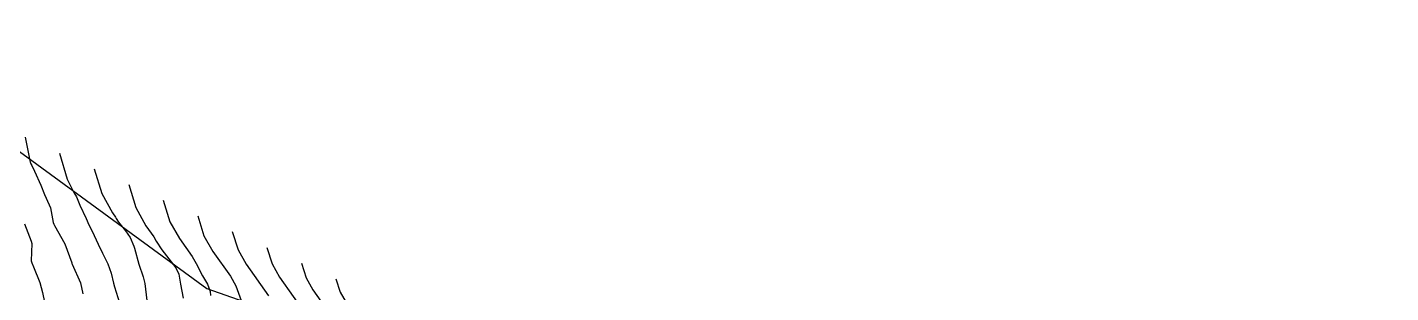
# Model space of a CAD drawing. Header units: metres. Extents: x 298520 to 308411, y 7433745 to 7450750.
# Drawn here: x 302274.9 to 302415.1, y 7441646.8 to 7441674.1 of the extents above; entities that cross this region are included whole.
import ezdxf

# ---------------------------------------------------------------- set-up
doc = ezdxf.new("R2010")
doc.units = ezdxf.units.M
doc.header["$LTSCALE"] = 10
for name, color, linetype in [('Area', 45, 'Continuous'), ('Curvas de Nivel 1m', 11, 'Continuous'), ('Curvas de Nivel 5m', 15, 'Continuous')]:
    doc.layers.add(name, color=color, linetype=linetype)

msp = doc.modelspace()

# ---------------------------------------------------------------- linework, layer by layer
at = {"layer": 'Area'}
msp.add_polyline3d([(302256.62, 7441674.08, 742.91), (302293.4, 7441647.23, 734.24), (302316.2, 7441639.21, 728.61), (302321.05, 7441638, 728.82), (302324.17, 7441637.49, 724.91), (302333.8, 7441635.49, 726.85), (302339.82, 7441634.43, 719.16), (302344.59, 7441633.36, 720.02), (302350.91, 7441632.19, 717.28), (302356.12, 7441631.37, 724.84), (302359.07, 7441631.04, 725), (302360.7, 7441630.71, 728.98), (302365.01, 7441629.71, 726.16), (302378.06, 7441627.36, 719.23), (302380.2, 7441626.76, 722.28), (302384.14, 7441626.08, 716.58), (302392.03, 7441624.54, 711.74), (302402.3, 7441622.68, 715.06), (302407.65, 7441621.48, 722.08), (302410.48, 7441620.8, 724.69), (302412.82, 7441620.38, 722.9), (302414.27, 7441620.31, 716.3), (302423.88, 7441618.23, 716.82)], dxfattribs=at)
at = {"layer": 'Curvas de Nivel 1m', "flags": 128}
for points, elevation in [([(302274.7, 7441662.77), (302275.21, 7441660.2), (302275.24, 7441660.15), (302275.28, 7441660.05), (302275.38, 7441659.85), (302275.66, 7441659.27), (302276.31, 7441657.84), (302276.68, 7441656.88), (302277.19, 7441655.83), (302277.31, 7441655.52), (302277.6, 7441654.02), (302277.65, 7441653.82), (302277.72, 7441653.7), (302278.77, 7441651.81), (302279.5, 7441649.85), (302279.52, 7441649.8), (302279.55, 7441649.73), (302280.38, 7441647.79), (302280.64, 7441646.66)], 737), ([(302278.25, 7441661.15), (302279.03, 7441658.46), (302279.72, 7441657.08), (302279.97, 7441656.63), (302280.34, 7441655.79), (302280.97, 7441654.43), (302281.26, 7441653.78), (302281.59, 7441653.1), (302282.21, 7441651.77), (302282.65, 7441650.85), (302283.21, 7441649.76), (302283.54, 7441648.79), (302283.78, 7441647.75), (302283.89, 7441647.38), (302284.39, 7441645.74)], 736), ([(302285.35, 7441657.92), (302286.1, 7441655.54), (302287.13, 7441653.66), (302287.92, 7441652.54), (302288.18, 7441652.1), (302288.75, 7441651.21), (302290.18, 7441649.36), (302290.52, 7441648.69), (302290.68, 7441647.67), (302290.96, 7441646.21)], 734), ([(302288.9, 7441656.3), (302289.59, 7441654.09), (302290.56, 7441652.35), (302291.86, 7441650.5), (302292.28, 7441649.8), (302292.95, 7441648.51), (302293.46, 7441647.67), (302293.72, 7441646.9), (302293.76, 7441646.51)], 733), ([(302292.45, 7441654.68), (302293.09, 7441652.64), (302294, 7441651.03), (302295.8, 7441648.48), (302296.37, 7441647.5), (302296.9, 7441645.98)], 732), ([(302274.65, 7441653.86), (302275.34, 7441652.09), (302275.38, 7441651.85), (302275.34, 7441650.07), (302275.38, 7441649.85), (302275.55, 7441649.43), (302276.2, 7441647.84), (302276.48, 7441646.8), (302276.68, 7441645.83)], 738), ([(302296, 7441653.07), (302296.59, 7441651.19), (302297.42, 7441649.71), (302299.73, 7441646.45)], 731), ([(302303.1, 7441649.83), (302303.58, 7441648.3), (302304.28, 7441647.08), (302307.57, 7441642.41)], 729), ([(302306.66, 7441648.21), (302307.09, 7441646.85), (302307.69, 7441645.77)], 728)]:
    msp.add_lwpolyline(points, dxfattribs=dict(at, elevation=elevation))
at = {"layer": 'Curvas de Nivel 5m', "flags": 128}
for points, elevation in [([(302281.8, 7441659.54), (302282.6, 7441656.98), (302283.69, 7441654.99), (302283.99, 7441654.56), (302284.08, 7441654.4), (302284.31, 7441654.05), (302285.03, 7441653.16), (302285.5, 7441652.45), (302285.87, 7441651.57), (302285.94, 7441651.36), (302286.38, 7441649.72), (302286.83, 7441648.42), (302287.02, 7441647.72), (302287.22, 7441646)], 735), ([(302299.55, 7441651.45), (302300.09, 7441649.74), (302300.85, 7441648.39), (302303.66, 7441644.42)], 730)]:
    msp.add_lwpolyline(points, dxfattribs=dict(at, elevation=elevation))

doc.saveas('drawing.dxf')
